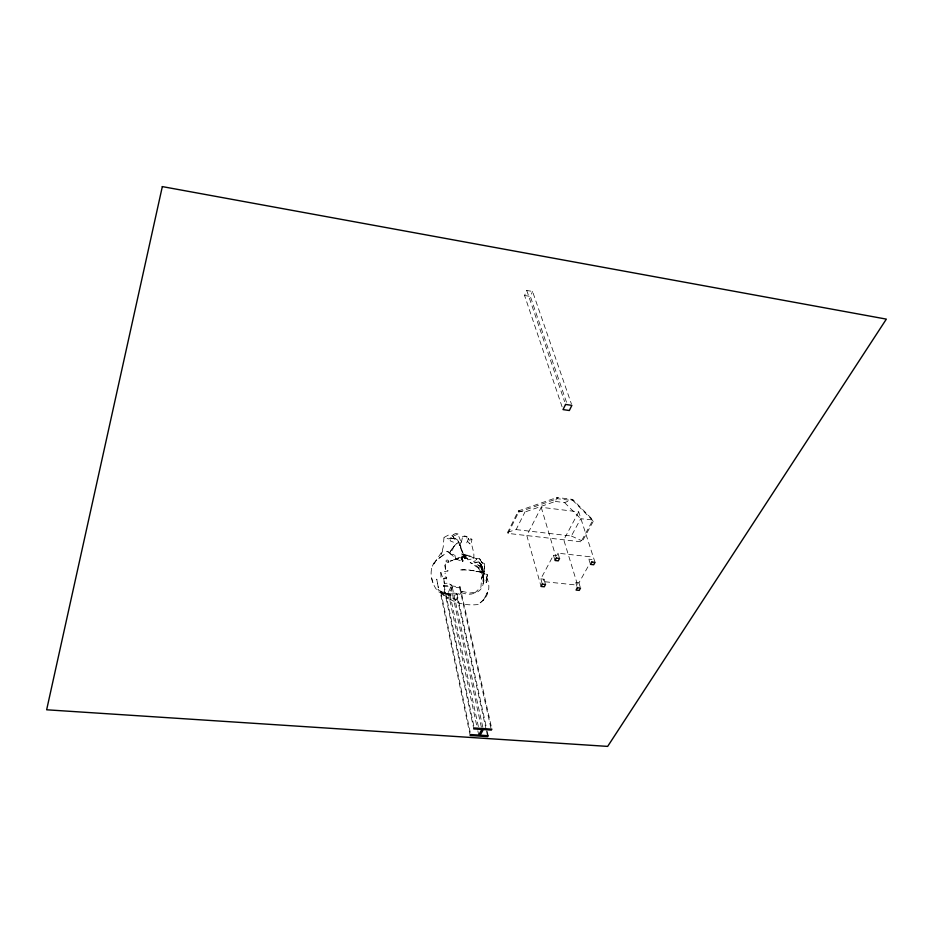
<?xml version="1.0" encoding="UTF-8"?>
<svg xmlns="http://www.w3.org/2000/svg" width="933" height="933" viewBox="0 0 933 933"><rect width="100%" height="100%" fill="white"/><g stroke="black" fill="none" stroke-linecap="round" stroke-linejoin="round"><path stroke-width="0.7" stroke-dasharray="4.67 3.5" d="M461.975 560.01L461.987 557.946L460.867 557.899L465.031 554.237L461.707 558.319L462.523 561.596L461.707 558.319L462.943 555.508L461.893 557.829L462.651 561.561L456.68 559.322L450.231 561.13L460.925 557.001L456.68 559.322L461.299 556.185L465.579 556.056L463.596 556.243C468.331 554.179 472.961 556.779 476.833 559.368L474.617 558.459L479.644 558.785L482.384 563.334L481.486 562.214L484.472 563.684L484.274 572.069C475.83 572.349 467.888 568.185 459.421 570.168C468.937 569.457 478.687 570.879 487.434 574.728L486.746 578.157L485.23 578.063M473.544 558.564C475.294 551.858 470.244 545.968 471.911 539.426L469.042 537.186L466.663 543.018L467.596 541.991L470.08 543.939L467.001 540.79L466.885 536.452L462.791 535.694L461.683 541L459.456 545.7L461.438 541.711L462.791 541.21L460.377 540.254L457.671 533.618L455.421 533.548L453.076 534.761L452.785 536.86L448.551 538.912L443.98 537.455L448.446 535.076L452.645 535.869L454.639 538.889L457.823 540.242L464.552 558.342L464.447 557.409L465.742 556.604L469.147 556.336L471.422 556.709L473.544 558.564L467.934 559.835L466.22 556.348L461.695 553.934L466.22 556.348L467.13 555.053L464.727 555.182M486.396 578.402L487.434 574.728M443.98 537.455L443.222 547.006L441.262 554.272L442.883 550.237L433.017 565.246L436.527 559.718C427.781 568.524 430.603 582.95 438.09 591.51C444.936 595.231 455.887 597.761 462.022 591.382L469.8 593.015L475.678 592.257C471.142 595.721 464.471 594.064 459.701 591.825L462.022 591.382L455.666 600.257L446.417 598.333L437.892 589.563L442.615 592.653L451.677 594.811L440.761 592.432L444.376 595.021L440.644 591.056C449.263 602.321 464.891 606.252 478.454 604.467L483.621 599.662L480.133 602.87C497.021 590.379 487.049 569.002 470.092 562.529L479.445 568.745L477.999 567.812L482.466 573.795L482.839 575.906L481.545 578.53L480.973 586.997L474.594 593.143C485.405 590.064 484.717 577.41 482.151 568.815L482.769 572.547L481.545 578.53L484.099 575.859C483.784 570.18 482.186 561.433 475.189 560.768L473.614 561.596L476.401 564.395L481.055 566.401L480.308 565.363L477.334 564.36L480.087 566.728C479.842 572.151 484.495 576.267 483.83 581.772L482.816 583.766L486.629 582.355L486.991 578.927L485.58 577.807M445.671 576.676L446.814 577.562L442.184 578.682L442.394 576.897L440.808 572.524L448.132 570.821L446.429 571.124L445.438 569.013L445.356 563.38L444.353 563.31L445.811 570.996L445.029 573.737M440.808 572.524L440.982 577.644L442.184 578.682M444.318 583.51L443.793 578.483L444.318 583.51L447.257 583.183L451.945 585.434L447.257 582.647M431.373 569.002L431.641 568.349M508.088 533.419L518.631 512.182L518.293 510.957L524.941 512.007L555.31 501.441L557.024 497.476L572.652 499.423L592.956 519.961L593.353 521.174L581.994 541.91L508.088 533.419L507.762 532.183L518.293 510.957L557.024 497.476L557.409 498.689L573.049 500.648L593.353 521.174M445.811 560.978L446.837 562.039L448.878 561.946L446.662 562.424L445.811 560.978L447.117 559.905L448.528 560.651L448.878 561.946M562.086 406.835L524.556 295.458L526.76 290.455L532.556 291.469L571.416 403.989M566.506 402.263L530.352 296.461L532.556 291.469M470.185 735.496L440.399 592.77L440.843 591.825L448.213 592.56L450.919 586.892L443.513 586.146L473.766 728.906M443.513 586.146L443.968 585.189L460.086 586.822L491.878 729.151M478.372 726.632L449.554 592.7L452.26 587.02L459.631 587.767L460.086 586.822M486.14 729.524L456.447 594.368L456.902 593.423L449.554 592.7M507.762 532.183L516.136 529.594L524.941 512.007M595.032 562.354L578.717 511.867L541.222 507.295L526.818 535.565L541.058 586.449M446.312 578.973L446.72 578.157L443.793 578.483M542.306 584.128L540.825 578.868L553.444 555.24L556.686 555.601L557.981 553.199L590.157 556.779L590.997 559.392M578.717 511.867L563.765 539.81L577.982 586.274M540.825 578.868L544.032 579.206L542.784 581.527L574.495 584.828L575.778 582.53L578.927 582.857L589.259 564.43M516.136 529.594L571.381 536.009L580.699 518.725L592.956 519.961L581.609 540.697L581.994 541.91M590.496 564.383L588.828 559.159L590.157 556.779M455.666 600.257L456.085 599.557L452.517 598.053L446.254 597.155L446.417 598.333M458.021 533.944L454.779 535.507L453.076 534.761M461.707 558.319L462.651 561.561L465.824 558.191L464.576 558.704L466.022 558.191L468.179 558.995L467.071 557.887L466.313 558.692L465.24 557.293L460.867 557.899L465.789 554.983M471.911 539.426L469.229 540.207L468.051 538.259M452.645 535.869L454.511 538.924L456.179 538.341L457.823 540.242L456.354 539.122L452.33 538.481L450.161 539.414L450.277 540.907L456.657 543.566L457.916 543.006L458.173 541.758L460.342 543.869L461.473 550.983L460.179 544.954L463.631 554.937M555.31 501.441L564.593 502.595L572.652 499.423L573.049 500.648M518.631 512.182L557.409 498.689M466.885 536.452L462.336 536.708M484.472 563.684L484.274 572.069M460.867 557.899L461.893 557.829M480.798 571.672L483.97 573.76L480.798 571.672L484.192 571.579L475.807 571.462M486.991 578.927L485.836 580.279L486.629 582.355M465.24 557.293L467.071 557.887M440.399 592.77L456.447 594.368M588.828 559.159L592.023 559.508M452.33 538.481L450.651 538.248L454.639 538.889M524.556 295.458L530.352 296.461M571.381 536.009L581.609 540.697M564.593 502.595L580.699 518.725M481.311 561.561L481.58 562.167L479.644 558.785M526.76 290.455L564.617 401.68M578.927 582.857L580.128 586.775M575.778 582.53L576.967 586.449M557.981 553.199L559.543 558.447M541.222 507.295L555.881 556.709M553.444 555.24L554.995 560.488M544.032 579.206L545.525 584.455M431.722 578.192L432.994 582.822M459.631 587.767L491.353 730.084M456.902 593.423L486.968 730.014M487.283 731.437L488.227 735.705M486.455 730.947L487.702 736.638M452.26 587.02L483.317 729.548M450.919 586.892L481.848 729.454M448.213 592.56L477.533 729.384M477.836 730.807L478.746 735.087M443.968 585.189L474.279 727.962M440.843 591.825L470.699 734.551M481.836 568.547L481.801 570.215L480.46 564.757L481.836 568.547M483.865 571.742L483.726 575.148L483.865 571.742M483.446 576.979L482.979 583.067L483.446 576.979M453.636 546.633L452.552 550.015L450.114 550.995L456.657 543.566L453.636 546.633M487.504 592.233L483.446 600.187L487.504 592.233M450.837 550.622L449.846 552.569L445.368 550.832L449.846 552.569L451.654 549.199L450.837 550.622M442.475 555.625L437.612 559.287L445.123 553.829L442.475 555.625M457.788 558.214L453.683 559.917L457.788 558.214M477.603 561.946L475.189 562.587L479.597 562.611L481.265 564.85L479.597 562.611L477.603 561.946M453.823 554.354L451.117 554.33L448.353 552.114L454.196 557.013L455.654 559.287L454.919 555.357L453.823 554.354M479.725 562.716L478.594 561.748L482.618 567.637L479.725 562.716M482.163 566.984L480.763 564.092L482.967 568.733L482.163 566.984M446.872 577.854L446.872 577.854M438.335 587.778L436.749 579.171L438.335 587.778"/><path stroke-width="1.4" d="M162.33 186.6L46.65 709.791L607.663 746.4L886.35 319.121L162.33 186.6M565.561 404.432L563.019 409.587L569.328 410.508L571.882 405.365L565.561 404.432M542.306 584.128L541.058 586.449L544.266 586.775L545.525 584.455L542.306 584.128M556.29 558.086L554.995 560.488L558.249 560.85L559.543 558.447L556.29 558.086M470.699 734.551L470.185 735.496L487.702 736.638L488.227 735.705L480.215 735.181L483.317 729.548L491.353 730.084L491.878 729.151L474.279 727.962L473.766 728.906L481.848 729.454L478.746 735.087L470.699 734.551M577.364 587.755L576.081 590.053L579.23 590.379L580.524 588.082L577.364 587.755M591.837 562.004L590.496 564.383L593.691 564.733L595.032 562.354L591.837 562.004"/></g></svg>
